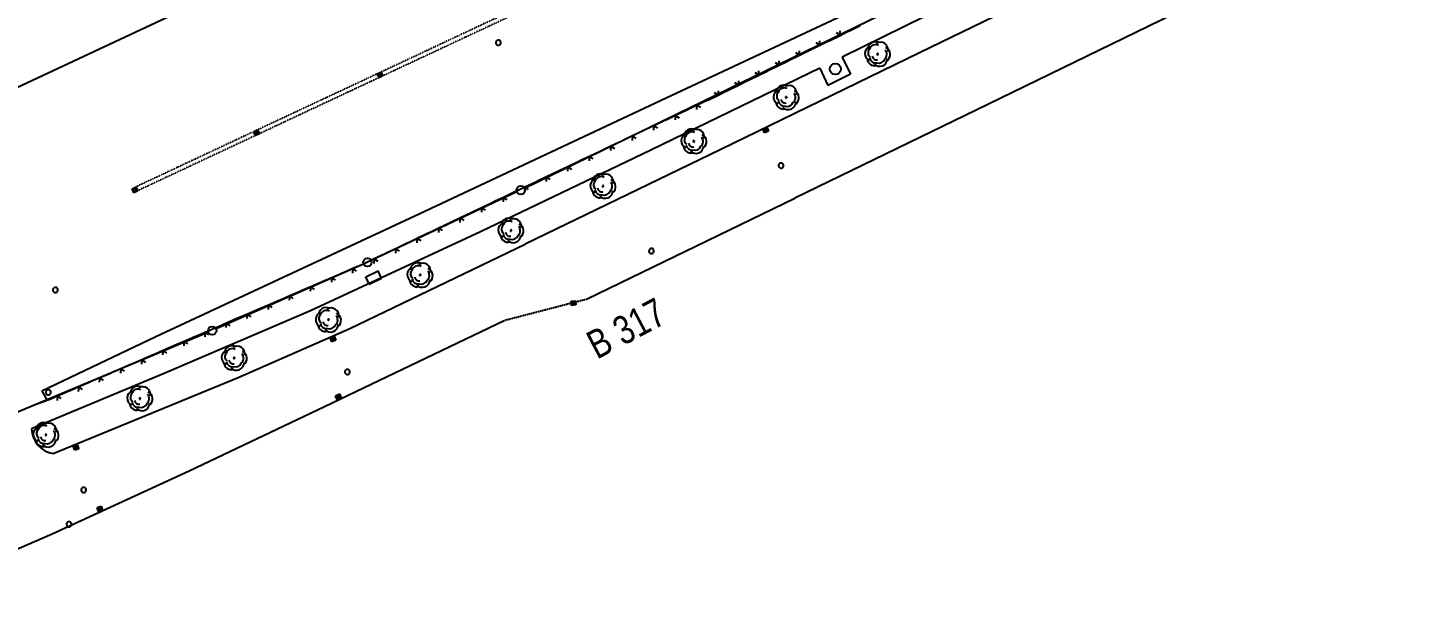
# Model space of a CAD drawing. Header units: millimetres. Extents: x 10546 to 220412, y -33380 to 110888.
# Drawn here: x 121828 to 138299, y -28546 to -21811 of the extents above; entities that cross this region are included whole.
import ezdxf

# ---------------------------------------------------------------- set-up
doc = ezdxf.new("R2010")
doc.units = ezdxf.units.MM
doc.linetypes.add('DOT', pattern=[0.25, 0, -0.25])
doc.linetypes.add('HIDDEN', pattern=[0.375, 0.25, -0.125])
doc.layers.add('A0_Grundriß_Versorgungskanal', color=253, linetype='Continuous', lineweight=20)
doc.layers.add('Lageplan', color=7, linetype='Continuous')
doc.styles.add('2', font='TXT')

# ---------------------------------------------------------------- blocks, each defined once
blk = doc.blocks.new('Lageplan 1.UG')
at = {"layer": 'Lageplan', "linetype": 'DOT'}
for p, q in [((-28139, -17171), (-36774, -21214)), ((-28118, -17217), (-36752, -21259))]:
    blk.add_line(p, q, dxfattribs=at)
at = {"layer": 'Lageplan'}
for p, q in [((-21579, -17744), (-26707, -20239)), ((-26021, -18232), (-32181, -21231)), ((-26003, -18487), (-28428, -19680)), ((-35515, -18796), (-38737, -20304)), ((-30507, -20162), (-27683, -18839)), ((-25841, -18816), (-27517, -19631)), ((-27517, -19631), (-29871, -20776)), ((-28428, -19680), (-28333, -19882)), ((-33921, -19879), (-33876, -19857)), ((-33921, -19879), (-33876, -19857)), ((-33899, -19924), (-33921, -19879)), ((-33899, -19924), (-33921, -19879)), ((-33915, -19890), (-33870, -19868)), ((-33915, -19890), (-33870, -19868)), ((-33865, -19880), (-33910, -19901)), ((-33865, -19880), (-33910, -19901)), ((-33904, -19913), (-33859, -19891)), ((-33904, -19913), (-33859, -19891)), ((-33854, -19902), (-33899, -19924)), ((-33854, -19902), (-33899, -19924)), ((-33876, -19857), (-33854, -19902)), ((-33876, -19857), (-33854, -19902)), ((-28695, -19812), (-30689, -20781)), ((-28695, -19812), (-28600, -20016)), ((-28333, -19882), (-28600, -20016)), ((-33418, -21527), (-30507, -20162)), ((-26707, -20239), (-28989, -21346)), ((-35380, -20563), (-35335, -20541)), ((-35358, -20608), (-35380, -20563)), ((-35375, -20575), (-35330, -20553)), ((-35324, -20564), (-35369, -20586)), ((-35364, -20597), (-35319, -20575)), ((-35313, -20586), (-35358, -20608)), ((-35335, -20541), (-35313, -20586)), ((-29365, -20527), (-29318, -20509)), ((-29348, -20574), (-29365, -20527)), ((-29314, -20521), (-29361, -20538)), ((-29356, -20550), (-29309, -20533)), ((-29305, -20545), (-29352, -20562)), ((-29301, -20557), (-29348, -20574)), ((-29318, -20509), (-29301, -20557)), ((-30689, -20781), (-32700, -21746)), ((-29871, -20776), (-32175, -21892)), ((-36818, -21238), (-36773, -21216)), ((-36796, -21283), (-36818, -21238)), ((-36812, -21249), (-36767, -21227)), ((-36762, -21238), (-36807, -21260)), ((-36773, -21216), (-36751, -21261)), ((-36801, -21272), (-36756, -21250)), ((-36751, -21261), (-36796, -21283)), ((-32271, -21274), (-33993, -22084)), ((-31441, -22536), (-28989, -21346)), ((-36536, -22982), (-33418, -21527)), ((-32700, -21746), (-34711, -22676)), ((-34246, -22885), (-32175, -21892)), ((-34083, -22125), (-35826, -22892)), ((-34058, -22277), (-33911, -22207)), ((-33871, -22291), (-33911, -22207)), ((-34018, -22361), (-34058, -22277)), ((-34018, -22361), (-33871, -22291)), ((-31631, -22563), (-31581, -22559)), ((-31626, -22613), (-31631, -22563)), ((-31618, -22562), (-31614, -22612)), ((-31601, -22611), (-31606, -22561)), ((-31594, -22560), (-31589, -22610)), ((-31581, -22559), (-31576, -22608)), ((-34711, -22676), (-36438, -23419)), ((-31576, -22608), (-31626, -22613)), ((-35563, -23464), (-34246, -22885)), ((-34544, -23808), (-32424, -22791)), ((-35917, -22931), (-38737, -24113)), ((-37885, -23621), (-36536, -22982)), ((-34477, -22998), (-34431, -22978)), ((-34457, -23044), (-34477, -22998)), ((-34426, -22989), (-34472, -23009)), ((-34467, -23021), (-34421, -23001)), ((-34416, -23012), (-34462, -23032)), ((-34411, -23023), (-34457, -23044)), ((-34431, -22978), (-34411, -23023)), ((-36438, -23419), (-38006, -24073)), ((-37749, -24363), (-35563, -23464)), ((-37885, -23621), (-37821, -23738)), ((-34414, -23680), (-34368, -23660)), ((-34394, -23726), (-34414, -23680)), ((-34363, -23672), (-34409, -23692)), ((-34404, -23703), (-34358, -23683)), ((-34353, -23695), (-34399, -23715)), ((-34348, -23706), (-34394, -23726)), ((-34368, -23660), (-34348, -23706)), ((-36144, -24566), (-34544, -23808)), ((-37512, -24276), (-37465, -24259)), ((-37495, -24323), (-37512, -24276)), ((-37460, -24271), (-37508, -24288)), ((-37503, -24300), (-37456, -24283)), ((-37452, -24295), (-37499, -24312)), ((-37448, -24306), (-37495, -24323)), ((-37465, -24259), (-37448, -24306)), ((-37762, -25310), (-36144, -24566)), ((-37230, -25001), (-37183, -24984)), ((-37213, -25048), (-37230, -25001)), ((-37179, -24996), (-37226, -25013)), ((-37222, -25025), (-37175, -25008)), ((-37170, -25019), (-37217, -25036)), ((-37166, -25031), (-37213, -25048)), ((-37183, -24984), (-37166, -25031)), ((-39508, -26071), (-37762, -25310))]:
    blk.add_line(p, q, dxfattribs=at)
at = {"layer": 'Lageplan', "color": 1}
for p, q in [((-28576, -19483), (-28455, -19424)), ((-28455, -19423), (-28496, -19396)), ((-28455, -19424), (-28452, -19372)), ((-28455, -19424), (-28365, -19379)), ((-28365, -19379), (-28336, -19365)), ((-28336, -19365), (-28215, -19306)), ((-28816, -19600), (-28695, -19541)), ((-28695, -19541), (-28736, -19513)), ((-28695, -19541), (-28692, -19490)), ((-28695, -19541), (-28605, -19497)), ((-28605, -19497), (-28576, -19483)), ((-29175, -19776), (-29216, -19749)), ((-29176, -19777), (-29172, -19725)), ((-29175, -19777), (-29085, -19732)), ((-29085, -19732), (-29056, -19718)), ((-29056, -19718), (-28935, -19659)), ((-28935, -19659), (-28976, -19631)), ((-28935, -19659), (-28932, -19607)), ((-28935, -19659), (-28845, -19615)), ((-28845, -19615), (-28816, -19600)), ((-29536, -19953), (-29415, -19894)), ((-29536, -19953), (-29415, -19894)), ((-29415, -19894), (-29456, -19866)), ((-29415, -19894), (-29456, -19866)), ((-29416, -19894), (-29412, -19843)), ((-29416, -19894), (-29412, -19843)), ((-29415, -19894), (-29325, -19850)), ((-29415, -19894), (-29325, -19850)), ((-29325, -19850), (-29296, -19836)), ((-29325, -19850), (-29296, -19836)), ((-29296, -19836), (-29175, -19777)), ((-29896, -20130), (-29892, -20078)), ((-29896, -20129), (-29805, -20085)), ((-29805, -20085), (-29776, -20071)), ((-29776, -20071), (-29656, -20012)), ((-29655, -20012), (-29696, -19984)), ((-29656, -20012), (-29652, -19960)), ((-29656, -20012), (-29565, -19967)), ((-29565, -19967), (-29536, -19953)), ((-30144, -20249), (-30240, -20295)), ((-30145, -20250), (-30149, -20301)), ((-30016, -20189), (-30144, -20249)), ((-30144, -20249), (-30103, -20278)), ((-30016, -20189), (-29896, -20129)), ((-29895, -20129), (-29937, -20102)), ((-30494, -20416), (-30525, -20431)), ((-30398, -20371), (-30494, -20416)), ((-30399, -20371), (-30403, -20422)), ((-30271, -20310), (-30398, -20371)), ((-30398, -20370), (-30357, -20399)), ((-30240, -20295), (-30271, -20310)), ((-30779, -20552), (-30907, -20612)), ((-30748, -20537), (-30779, -20552)), ((-30653, -20491), (-30748, -20537)), ((-30653, -20492), (-30657, -20544)), ((-30525, -20431), (-30653, -20491)), ((-30652, -20491), (-30612, -20520)), ((-31161, -20734), (-31257, -20779)), ((-31161, -20734), (-31166, -20786)), ((-31033, -20673), (-31161, -20734)), ((-31161, -20733), (-31120, -20762)), ((-31003, -20658), (-31033, -20673)), ((-30907, -20612), (-31003, -20658)), ((-30907, -20613), (-30911, -20665)), ((-30907, -20612), (-30866, -20641)), ((-31542, -20915), (-31669, -20976)), ((-31511, -20900), (-31542, -20915)), ((-31415, -20855), (-31511, -20900)), ((-31416, -20855), (-31420, -20907)), ((-31287, -20794), (-31415, -20855)), ((-31415, -20854), (-31374, -20883)), ((-31257, -20779), (-31287, -20794)), ((-31796, -21036), (-31924, -21097)), ((-31765, -21021), (-31796, -21036)), ((-31669, -20976), (-31765, -21021)), ((-31670, -20976), (-31674, -21028)), ((-31669, -20976), (-31628, -21004)), ((-32178, -21218), (-32273, -21263)), ((-32178, -21218), (-32182, -21270)), ((-32050, -21157), (-32178, -21218)), ((-32177, -21218), (-32137, -21246)), ((-32019, -21142), (-32050, -21157)), ((-31924, -21097), (-32019, -21142)), ((-31924, -21097), (-31928, -21149)), ((-31923, -21097), (-31882, -21125)), ((-32558, -21399), (-32686, -21460)), ((-32528, -21384), (-32558, -21399)), ((-32432, -21339), (-32528, -21384)), ((-32432, -21339), (-32436, -21391)), ((-32304, -21278), (-32432, -21339)), ((-32432, -21339), (-32391, -21367)), ((-32273, -21263), (-32304, -21278)), ((-32812, -21520), (-32940, -21581)), ((-32782, -21505), (-32812, -21520)), ((-32686, -21460), (-32782, -21505)), ((-32687, -21460), (-32691, -21512)), ((-32686, -21460), (-32645, -21488)), ((-33194, -21702), (-33290, -21747)), ((-33195, -21702), (-33199, -21754)), ((-33067, -21641), (-33194, -21702)), ((-33194, -21702), (-33153, -21730)), ((-33036, -21626), (-33067, -21641)), ((-32940, -21581), (-33036, -21626)), ((-32941, -21581), (-32945, -21633)), ((-32940, -21581), (-32899, -21609)), ((-33575, -21883), (-33703, -21944)), ((-33544, -21869), (-33575, -21883)), ((-33449, -21823), (-33544, -21869)), ((-33449, -21823), (-33453, -21875)), ((-33321, -21762), (-33449, -21823)), ((-33448, -21823), (-33408, -21851)), ((-33290, -21747), (-33321, -21762)), ((-33957, -22065), (-34053, -22110)), ((-33957, -22065), (-33962, -22117)), ((-33829, -22004), (-33957, -22065)), ((-33957, -22065), (-33916, -22093)), ((-33799, -21989), (-33829, -22004)), ((-33703, -21944), (-33799, -21989)), ((-33703, -21944), (-33707, -21996)), ((-33703, -21944), (-33662, -21972)), ((-34333, -22233), (-34458, -22287)), ((-34303, -22220), (-34333, -22233)), ((-34209, -22179), (-34303, -22220)), ((-34209, -22179), (-34215, -22231)), ((-34083, -22125), (-34209, -22179)), ((-34209, -22179), (-34169, -22209)), ((-34053, -22110), (-34083, -22125)), ((-34707, -22394), (-34801, -22435)), ((-34707, -22394), (-34713, -22446)), ((-34582, -22340), (-34707, -22394)), ((-34707, -22394), (-34667, -22424)), ((-34552, -22327), (-34582, -22340)), ((-34458, -22287), (-34552, -22327)), ((-34458, -22287), (-34464, -22338)), ((-34458, -22287), (-34418, -22317)), ((-35080, -22555), (-35206, -22609)), ((-35050, -22542), (-35080, -22555)), ((-34956, -22502), (-35050, -22542)), ((-34956, -22502), (-34962, -22553)), ((-34831, -22448), (-34956, -22502)), ((-34956, -22502), (-34917, -22532)), ((-34801, -22435), (-34831, -22448)), ((-35455, -22717), (-35549, -22757)), ((-35455, -22717), (-35461, -22769)), ((-35329, -22663), (-35455, -22717)), ((-35455, -22717), (-35415, -22747)), ((-35299, -22650), (-35329, -22663)), ((-35206, -22609), (-35299, -22650)), ((-35205, -22609), (-35211, -22661)), ((-35206, -22610), (-35166, -22639)), ((-35828, -22878), (-35953, -22932)), ((-35798, -22865), (-35828, -22878)), ((-35704, -22824), (-35798, -22865)), ((-35704, -22825), (-35710, -22876)), ((-35579, -22770), (-35704, -22824)), ((-35704, -22825), (-35664, -22854)), ((-35549, -22757), (-35579, -22770)), ((-36202, -23040), (-36296, -23080)), ((-36202, -23040), (-36208, -23091)), ((-36203, -23040), (-36163, -23069)), ((-36077, -22985), (-36202, -23040)), ((-36047, -22973), (-36077, -22985)), ((-35953, -22932), (-36047, -22973)), ((-35953, -22932), (-35959, -22983)), ((-35953, -22932), (-35914, -22962)), ((-36575, -23201), (-36701, -23255)), ((-36545, -23188), (-36575, -23201)), ((-36452, -23147), (-36545, -23188)), ((-36451, -23147), (-36457, -23199)), ((-36326, -23093), (-36452, -23147)), ((-36452, -23147), (-36412, -23177)), ((-36296, -23080), (-36326, -23093)), ((-36950, -23362), (-37044, -23403)), ((-36950, -23362), (-36956, -23414)), ((-36825, -23308), (-36950, -23362)), ((-36950, -23362), (-36910, -23392)), ((-36795, -23295), (-36825, -23308)), ((-36701, -23255), (-36795, -23295)), ((-36701, -23255), (-36707, -23306)), ((-36701, -23255), (-36661, -23284)), ((-37323, -23523), (-37448, -23577)), ((-37293, -23510), (-37323, -23523)), ((-37199, -23470), (-37293, -23510)), ((-37199, -23470), (-37205, -23521)), ((-37074, -23416), (-37199, -23470)), ((-37199, -23470), (-37160, -23499)), ((-37044, -23403), (-37074, -23416)), ((-37698, -23685), (-37791, -23725)), ((-37698, -23685), (-37703, -23736)), ((-37572, -23631), (-37698, -23685)), ((-37698, -23685), (-37658, -23715)), ((-37542, -23618), (-37572, -23631)), ((-37448, -23577), (-37542, -23618)), ((-37448, -23577), (-37454, -23629)), ((-37449, -23577), (-37409, -23607)), ((-37821, -23738), (-37982, -23797)), ((-37791, -23725), (-37821, -23738))]:
    blk.add_line(p, q, dxfattribs=at)
at = {"layer": 'Lageplan', "linetype": 'HIDDEN'}
blk.add_line((-32424, -22791), (-31441, -22536), dxfattribs=at)
at = {"layer": 'Lageplan', "color": 3}
blk.add_circle((-28510, -19821), 65, dxfattribs=at)
at = {"layer": 'Lageplan', "color": 1}
for centre in [(-32226, -21253), (-34038, -22105), (-35871, -22912)]:
    blk.add_circle(centre, 50, dxfattribs=at)
at = {"layer": 'Lageplan'}
blk.add_arc((-37703, -24064), 303, 181.7386, 261.4079, dxfattribs=at)
at = {"layer": 'Lageplan', "color": 5}
for centre, major_axis, start_param, end_param in [((-32490, -19511), (21.2, 21.2), 1.745278, 3.316074), ((-32490, -19511), (21.2, 21.2), 1.745278, 3.316074), ((-32490, -19511), (21.2, 21.2), 0.174481, 1.745278), ((-32490, -19511), (21.2, 21.2), 0.174481, 1.745278), ((-32490, -19511), (-21.2, 21.2), 1.745278, 3.316074), ((-32490, -19511), (-21.2, 21.2), 1.745278, 3.316074), ((-32490, -19511), (-21.2, 21.2), 3.316074, 4.88687), ((-32490, -19511), (-21.2, 21.2), 3.316074, 4.88687), ((-29152, -20962), (21.2, 21.2), 1.745194, 3.31599), ((-29152, -20962), (-21.2, 21.2), -1.396399, 0.174397), ((-29152, -20962), (21.2, 21.2), 3.31599, 4.886786), ((-29152, -20962), (21.2, 21.2), 4.886786, 6.457583), ((-30682, -21972), (21.2, 21.2), 1.745194, 3.31599), ((-30682, -21972), (-21.2, 21.2), -1.396399, 0.174397), ((-30682, -21972), (21.2, 21.2), 3.31599, 4.886786), ((-30682, -21972), (21.2, 21.2), 4.886786, 6.457583), ((-37723, -22431), (21.2, 21.2), 1.745278, 3.316074), ((-37723, -22431), (21.2, 21.2), 0.174481, 1.745278), ((-37723, -22431), (-21.2, 21.2), 1.745278, 3.316074), ((-37723, -22431), (-21.2, 21.2), 3.316074, 4.88687), ((-34274, -23399), (21.2, 21.2), 1.745194, 3.31599), ((-34274, -23399), (-21.2, 21.2), -1.396399, 0.174397), ((-34274, -23399), (21.2, 21.2), 4.886786, 6.457583), ((-34274, -23399), (21.2, 21.2), 3.31599, 4.886786), ((-37806, -23640), (21.2, 21.2), 1.745194, 3.31599), ((-37806, -23640), (-21.2, 21.2), -1.396399, 0.174397), ((-37806, -23640), (21.2, 21.2), 3.31599, 4.886786), ((-37806, -23640), (21.2, 21.2), 4.886786, 6.457583), ((-37390, -24794), (21.2, 21.2), 1.745194, 3.31599), ((-37390, -24794), (-21.2, 21.2), -1.396399, 0.174397), ((-37390, -24794), (21.2, 21.2), 3.31599, 4.886786), ((-37390, -24794), (21.2, 21.2), 4.886786, 6.457583), ((-37564, -25199), (21.2, 21.2), 1.745194, 3.31599), ((-37564, -25199), (-21.2, 21.2), -1.396399, 0.174397), ((-37564, -25199), (21.2, 21.2), 4.886786, 6.457583), ((-37564, -25199), (21.2, 21.2), 3.31599, 4.886786)]:
    blk.add_ellipse(centre, major_axis=major_axis, ratio=1, start_param=start_param, end_param=end_param, dxfattribs=at)
at = {"layer": 'Lageplan'}
for centre, major_axis, start_param, end_param in [((-28072, -19639), (-63.7, 63.7), -0.412458, 1.93021), ((-28037, -19590), (63.7, 63.7), 0.338069, 2.331584), ((-28064, -19630), (-42.4, 42.4), -0.001834, 1.770687), ((-28034, -19609), (53.1, 53.1), 0.294365, 2.070063), ((-27977, -19596), (63.7, 63.7), 5.297928, 7.617243), ((-27977, -19647), (53.1, 53.1), 4.643517, 6.216704), ((-27951, -19650), (-63.7, 63.7), 2.975715, 5.071838), ((-28045, -19693), (63.7, 63.7), 2.472955, 4.159013), ((-28032, -19674), (-53.1, 53.1), 0.991956, 2.49842), ((-28024, -19662), (-36.1, 36.1), 0.919089, 2.571287), ((-27986, -19700), (63.7, 63.7), 3.130962, 5.47363), ((-27997, -19677), (53.1, 53.1), 3.60248, 5.129922), ((-28011, -19645), (5.31, 5.31), 1.745275, 3.315897), ((-28011, -19645), (5.31, 5.31), 0.174479, 1.745101), ((-28011, -19645), (-5.31, 5.31), 1.745275, 3.315897), ((-28011, -19645), (5.31, 5.31), 4.886868, 6.45749), ((-29152, -20151), (-63.7, 63.7), -0.412458, 1.93021), ((-29117, -20101), (63.7, 63.7), 0.338069, 2.331584), ((-29114, -20120), (53.1, 53.1), 0.294365, 2.070063), ((-29057, -20107), (63.7, 63.7), 5.297928, 7.617243), ((-29031, -20162), (-63.7, 63.7), 2.975715, 5.071838), ((-29125, -20204), (63.7, 63.7), 2.472955, 4.159013), ((-29143, -20142), (-42.4, 42.4), -0.001834, 1.770687), ((-29112, -20185), (-53.1, 53.1), 0.991956, 2.49842), ((-29103, -20173), (-36.1, 36.1), 0.919089, 2.571287), ((-29066, -20211), (63.7, 63.7), 3.130962, 5.47363), ((-29077, -20188), (53.1, 53.1), 3.60248, 5.129922), ((-29091, -20156), (5.31, 5.31), 1.745275, 3.315897), ((-29091, -20156), (5.31, 5.31), 0.174479, 1.745101), ((-29091, -20156), (-5.31, 5.31), 1.745275, 3.315897), ((-29091, -20156), (5.31, 5.31), 4.886868, 6.45749), ((-29056, -20159), (53.1, 53.1), 4.643517, 6.216704), ((-30242, -20669), (-63.7, 63.7), -0.412458, 1.93021), ((-30208, -20620), (63.7, 63.7), 0.338069, 2.331584), ((-30205, -20639), (53.1, 53.1), 0.294365, 2.070063), ((-30148, -20625), (63.7, 63.7), 5.297928, 7.617243), ((-30216, -20723), (63.7, 63.7), 2.472955, 4.159013), ((-30234, -20660), (-42.4, 42.4), -0.001834, 1.770687), ((-30203, -20704), (-53.1, 53.1), 0.991956, 2.49842), ((-30194, -20692), (-36.1, 36.1), 0.919089, 2.571287), ((-30156, -20729), (63.7, 63.7), 3.130962, 5.47363), ((-30168, -20707), (53.1, 53.1), 3.60248, 5.129922), ((-30182, -20675), (5.31, 5.31), 1.745275, 3.315897), ((-30182, -20675), (5.31, 5.31), 0.174479, 1.745101), ((-30182, -20675), (-5.31, 5.31), 1.745275, 3.315897), ((-30182, -20675), (5.31, 5.31), 4.886868, 6.45749), ((-30147, -20677), (53.1, 53.1), 4.643517, 6.216704), ((-30122, -20680), (-63.7, 63.7), 2.975715, 5.071838), ((-31281, -21150), (63.7, 63.7), 0.338069, 2.331584), ((-31221, -21155), (63.7, 63.7), 5.297928, 7.617243), ((-31315, -21199), (-63.7, 63.7), -0.412458, 1.93021), ((-31307, -21190), (-42.4, 42.4), -0.001834, 1.770687), ((-31278, -21168), (53.1, 53.1), 0.294365, 2.070063), ((-31267, -21222), (-36.1, 36.1), 0.919089, 2.571287), ((-31255, -21204), (5.31, 5.31), 1.745275, 3.315897), ((-31255, -21204), (5.31, 5.31), 0.174479, 1.745101), ((-31255, -21204), (-5.31, 5.31), 1.745275, 3.315897), ((-31255, -21204), (5.31, 5.31), 4.886868, 6.45749), ((-31220, -21207), (53.1, 53.1), 4.643517, 6.216704), ((-31195, -21210), (-63.7, 63.7), 2.975715, 5.071838), ((-31289, -21253), (63.7, 63.7), 2.472955, 4.159013), ((-31276, -21233), (-53.1, 53.1), 0.991956, 2.49842), ((-31229, -21259), (63.7, 63.7), 3.130962, 5.47363), ((-31241, -21236), (53.1, 53.1), 3.60248, 5.129922), ((-32402, -21724), (-63.7, 63.7), -0.412458, 1.93021), ((-32368, -21674), (63.7, 63.7), 0.338069, 2.331584), ((-32394, -21715), (-42.4, 42.4), -0.001834, 1.770687), ((-32365, -21693), (53.1, 53.1), 0.294365, 2.070063), ((-32308, -21680), (63.7, 63.7), 5.297928, 7.617243), ((-32342, -21729), (5.31, 5.31), 1.745275, 3.315897), ((-32342, -21729), (5.31, 5.31), 0.174479, 1.745101), ((-32342, -21729), (-5.31, 5.31), 1.745275, 3.315897), ((-32342, -21729), (5.31, 5.31), 4.886868, 6.45749), ((-32307, -21732), (53.1, 53.1), 4.643517, 6.216704), ((-32282, -21735), (-63.7, 63.7), 2.975715, 5.071838), ((-32376, -21777), (63.7, 63.7), 2.472955, 4.159013), ((-32362, -21758), (-53.1, 53.1), 0.991956, 2.49842), ((-32354, -21746), (-36.1, 36.1), 0.919089, 2.571287), ((-32316, -21784), (63.7, 63.7), 3.130962, 5.47363), ((-32328, -21761), (53.1, 53.1), 3.60248, 5.129922), ((-33477, -22250), (-63.7, 63.7), -0.412458, 1.93021), ((-33442, -22201), (63.7, 63.7), 0.338069, 2.331584), ((-33468, -22241), (-42.4, 42.4), -0.001834, 1.770687), ((-33439, -22220), (53.1, 53.1), 0.294365, 2.070063), ((-33382, -22206), (63.7, 63.7), 5.297928, 7.617243), ((-33381, -22258), (53.1, 53.1), 4.643517, 6.216704), ((-33356, -22261), (-63.7, 63.7), 2.975715, 5.071838), ((-33450, -22304), (63.7, 63.7), 2.472955, 4.159013), ((-33437, -22284), (-53.1, 53.1), 0.991956, 2.49842), ((-33428, -22273), (-36.1, 36.1), 0.919089, 2.571287), ((-33391, -22310), (63.7, 63.7), 3.130962, 5.47363), ((-33402, -22287), (53.1, 53.1), 3.60248, 5.129922), ((-33416, -22255), (5.31, 5.31), 1.745275, 3.315897), ((-33416, -22255), (5.31, 5.31), 0.174479, 1.745101), ((-33416, -22255), (-5.31, 5.31), 1.745275, 3.315897), ((-33416, -22255), (5.31, 5.31), 4.886868, 6.45749), ((-34559, -22778), (-63.7, 63.7), -0.412458, 1.93021), ((-34525, -22729), (63.7, 63.7), 0.338069, 2.331584), ((-34551, -22769), (-42.4, 42.4), -0.001834, 1.770687), ((-34522, -22747), (53.1, 53.1), 0.294365, 2.070063), ((-34465, -22734), (63.7, 63.7), 5.297928, 7.617243), ((-34439, -22789), (-63.7, 63.7), 2.975715, 5.071838), ((-34533, -22832), (63.7, 63.7), 2.472955, 4.159013), ((-34520, -22812), (-53.1, 53.1), 0.991956, 2.49842), ((-34511, -22801), (-36.1, 36.1), 0.919089, 2.571287), ((-34473, -22838), (63.7, 63.7), 3.130962, 5.47363), ((-34485, -22815), (53.1, 53.1), 3.60248, 5.129922), ((-34499, -22783), (5.31, 5.31), 1.745275, 3.315897), ((-34499, -22783), (5.31, 5.31), 0.174479, 1.745101), ((-34499, -22783), (-5.31, 5.31), 1.745275, 3.315897), ((-34499, -22783), (5.31, 5.31), 4.886868, 6.45749), ((-34464, -22786), (53.1, 53.1), 4.643517, 6.216704), ((-35671, -23229), (-63.7, 63.7), -0.412458, 1.93021), ((-35637, -23180), (63.7, 63.7), 0.338069, 2.331584), ((-35663, -23220), (-42.4, 42.4), -0.001834, 1.770687), ((-35634, -23199), (53.1, 53.1), 0.294365, 2.070063), ((-35577, -23185), (63.7, 63.7), 5.297928, 7.617243), ((-35576, -23237), (53.1, 53.1), 4.643517, 6.216704), ((-35551, -23240), (-63.7, 63.7), 2.975715, 5.071838), ((-35645, -23283), (63.7, 63.7), 2.472955, 4.159013), ((-35632, -23263), (-53.1, 53.1), 0.991956, 2.49842), ((-35623, -23252), (-36.1, 36.1), 0.919089, 2.571287), ((-35585, -23289), (63.7, 63.7), 3.130962, 5.47363), ((-35597, -23266), (53.1, 53.1), 3.60248, 5.129922), ((-35611, -23234), (5.31, 5.31), 1.745275, 3.315897), ((-35611, -23234), (5.31, 5.31), 0.174479, 1.745101), ((-35611, -23234), (-5.31, 5.31), 1.745275, 3.315897), ((-35611, -23234), (5.31, 5.31), 4.886868, 6.45749), ((-36786, -23708), (-63.7, 63.7), -0.412458, 1.93021), ((-36751, -23658), (63.7, 63.7), 0.338069, 2.331584), ((-36778, -23699), (-42.4, 42.4), -0.001834, 1.770687), ((-36748, -23677), (53.1, 53.1), 0.294365, 2.070063), ((-36691, -23664), (63.7, 63.7), 5.297928, 7.617243), ((-36725, -23713), (5.31, 5.31), 1.745275, 3.315897), ((-36725, -23713), (5.31, 5.31), 0.174479, 1.745101), ((-36725, -23713), (5.31, 5.31), 4.886868, 6.45749), ((-36691, -23716), (53.1, 53.1), 4.643517, 6.216704), ((-36665, -23719), (-63.7, 63.7), 2.975715, 5.071838), ((-36759, -23761), (63.7, 63.7), 2.472955, 4.159013), ((-36746, -23742), (-53.1, 53.1), 0.991956, 2.49842), ((-36738, -23730), (-36.1, 36.1), 0.919089, 2.571287), ((-36700, -23768), (63.7, 63.7), 3.130962, 5.47363), ((-36711, -23745), (53.1, 53.1), 3.60248, 5.129922), ((-36725, -23713), (-5.31, 5.31), 1.745275, 3.315897), ((-37861, -24088), (63.7, 63.7), 0.338069, 2.331584), ((-37858, -24107), (53.1, 53.1), 0.294365, 2.070063), ((-37801, -24093), (63.7, 63.7), 5.297928, 7.617243), ((-37896, -24137), (-63.7, 63.7), -0.412458, 1.93021), ((-37869, -24191), (63.7, 63.7), 2.472955, 4.159013), ((-37888, -24128), (-42.4, 42.4), -0.001834, 1.770687), ((-37856, -24171), (-53.1, 53.1), 0.991956, 2.49842), ((-37848, -24160), (-36.1, 36.1), 0.919089, 2.571287), ((-37810, -24197), (63.7, 63.7), 3.130962, 5.47363), ((-37821, -24174), (53.1, 53.1), 3.60248, 5.129922), ((-37836, -24142), (5.31, 5.31), 1.745275, 3.315897), ((-37836, -24142), (5.31, 5.31), 0.174479, 1.745101), ((-37836, -24142), (-5.31, 5.31), 1.745275, 3.315897), ((-37836, -24142), (5.31, 5.31), 4.886868, 6.45749), ((-37801, -24145), (53.1, 53.1), 4.643517, 6.216704), ((-37775, -24148), (-63.7, 63.7), 2.975715, 5.071838)]:
    blk.add_ellipse(centre, major_axis=major_axis, ratio=1, start_param=start_param, end_param=end_param, dxfattribs=at)
at = {"layer": 'Lageplan', "style": '2', "width": 0.815463}
blk.add_text('B 317', height=336.2, rotation=27.8, dxfattribs=at).set_placement((-31326, -23256))

msp = doc.modelspace()

# ---------------------------------------------------------------- block references
at = {"layer": 'A0_Grundriß_Versorgungskanal'}
msp.add_blockref('Lageplan 1.UG', (159877, -2475), dxfattribs=at)

doc.saveas('drawing.dxf')
